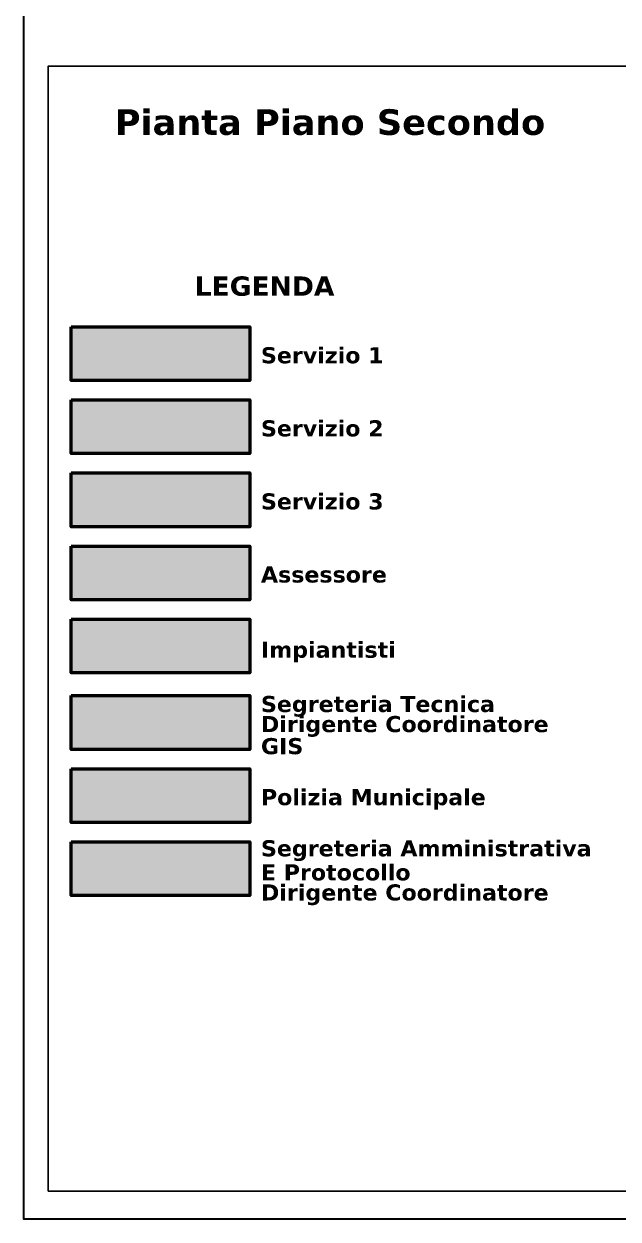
# Model space of a CAD drawing. Extents: x 1037 to 14540, y 1034 to 18285.
# Drawn here: x 1037 to 3207, y 5167 to 9534 of the extents above; entities that cross this region are included whole.
import ezdxf

# ---------------------------------------------------------------- set-up
doc = ezdxf.new("R2010")
doc.units = 0
doc.header["$LTSCALE"] = 100
doc.header["$MEASUREMENT"] = 0
doc.layers.add('legenda aree', color=7, linetype='CONTINUOUS')
doc.layers.add('legenda testi', color=7, linetype='CONTINUOUS')
doc.layers.add('testi', color=252, linetype='CONTINUOUS', lineweight=30)
doc.styles.add('stile1', font='verdanab.ttf', dxfattribs={"height": 1})

msp = doc.modelspace()

# ---------------------------------------------------------------- hatches: boundary and pattern name
at = {"layer": 'legenda aree', "lineweight": 53}
for color, points in [(1, [(1209.4, 8427.4), (1861.6, 8427.4), (1861.6, 8231), (1209.4, 8231)]), (41, [(1209.4, 8160.4), (1861.6, 8160.4), (1861.6, 7964.1), (1209.4, 7964.1)]), (50, [(1209.4, 7893.4), (1861.6, 7893.4), (1861.6, 7697.1), (1209.4, 7697.1)]), (61, [(1209.4, 7626.4), (1861.6, 7626.4), (1861.6, 7430.1), (1209.4, 7430.1)]), (83, [(1209.4, 7359.4), (1861.6, 7359.4), (1861.6, 7163.1), (1209.4, 7163.1)]), (133, [(1209.4, 7079.9), (1861.6, 7079.9), (1861.6, 6883.6), (1209.4, 6883.6)]), (171, [(1209.4, 6812.9), (1861.6, 6812.9), (1861.6, 6616.6), (1209.4, 6616.6)]), (150, [(1209.4, 6545.9), (1861.6, 6545.9), (1861.6, 6349.6), (1209.4, 6349.6)])]:
    msp.add_hatch(color=color, dxfattribs=at).paths.add_polyline_path(points)

# ---------------------------------------------------------------- linework, layer by layer
at = {"layer": 'legenda aree', "color": 1, "lineweight": 53}
msp.add_lwpolyline([(1209.4, 8427.4), (1861.6, 8427.4), (1861.6, 8231), (1209.4, 8231)], close=True, dxfattribs=at)
at = {"layer": 'legenda aree', "color": 178, "lineweight": 30}
for points in [[(1209.4, 8427.4), (1861.6, 8427.4), (1861.6, 8231), (1209.4, 8231)], [(1209.4, 8160.4), (1861.6, 8160.4), (1861.6, 7964.1), (1209.4, 7964.1)], [(1209.4, 7893.4), (1861.6, 7893.4), (1861.6, 7697.1), (1209.4, 7697.1)], [(1209.4, 7626.4), (1861.6, 7626.4), (1861.6, 7430.1), (1209.4, 7430.1)], [(1209.4, 7359.4), (1861.6, 7359.4), (1861.6, 7163.1), (1209.4, 7163.1)], [(1209.4, 7079.9), (1861.6, 7079.9), (1861.6, 6883.6), (1209.4, 6883.6)], [(1209.4, 6812.9), (1861.6, 6812.9), (1861.6, 6616.6), (1209.4, 6616.6)], [(1209.4, 6545.9), (1861.6, 6545.9), (1861.6, 6349.6), (1209.4, 6349.6)]]:
    msp.add_lwpolyline(points, close=True, dxfattribs=at)
at = {"layer": 'legenda aree', "color": 41, "lineweight": 53}
msp.add_lwpolyline([(1209.4, 8160.4), (1861.6, 8160.4), (1861.6, 7964.1), (1209.4, 7964.1)], close=True, dxfattribs=at)
at = {"layer": 'legenda aree', "color": 50, "lineweight": 53}
msp.add_lwpolyline([(1209.4, 7893.4), (1861.6, 7893.4), (1861.6, 7697.1), (1209.4, 7697.1)], close=True, dxfattribs=at)
at = {"layer": 'legenda aree', "color": 61, "lineweight": 53}
msp.add_lwpolyline([(1209.4, 7626.4), (1861.6, 7626.4), (1861.6, 7430.1), (1209.4, 7430.1), (1209.4, 7626.4)], close=True, dxfattribs=at)
at = {"layer": 'legenda aree', "color": 83, "lineweight": 53}
msp.add_lwpolyline([(1209.4, 7359.4), (1861.6, 7359.4), (1861.6, 7163.1), (1209.4, 7163.1)], close=True, dxfattribs=at)
at = {"layer": 'legenda aree', "color": 133, "lineweight": 53}
msp.add_lwpolyline([(1209.4, 7079.9), (1861.6, 7079.9), (1861.6, 6883.6), (1209.4, 6883.6), (1209.4, 7079.9)], close=True, dxfattribs=at)
at = {"layer": 'legenda aree', "color": 171, "lineweight": 53}
msp.add_lwpolyline([(1209.4, 6812.9), (1861.6, 6812.9), (1861.6, 6616.6), (1209.4, 6616.6)], close=True, dxfattribs=at)
at = {"layer": 'legenda aree', "color": 150, "lineweight": 53}
msp.add_lwpolyline([(1209.4, 6545.9), (1861.6, 6545.9), (1861.6, 6349.6), (1209.4, 6349.6)], close=True, dxfattribs=at)
at = {"layer": 'legenda testi', "lineweight": 30}
msp.add_lwpolyline([(1036.6, 18284.6), (14540.3, 18284.6), (14540.3, 5167.4), (1036.6, 5167.4)], close=True, dxfattribs=at)
at = {"layer": 'legenda testi'}
msp.add_lwpolyline([(1125.6, 5269.1), (7631.9, 5269.1), (7631.9, 9380), (1125.6, 9380)], close=True, dxfattribs=at)

# ---------------------------------------------------------------- texts
at = {"layer": 'legenda testi', "style": 'stile1'}
for s, height, p in [('LEGENDA', 70.72, (1660.4, 8540.8)), ('Servizio 1', 58.93, (1902.6, 8294)), ('Servizio 2', 58.93, (1902.6, 8027)), ('Servizio 3', 58.93, (1902.6, 7760.1)), ('Assessore', 58.93, (1902.6, 7493.1)), ('Impiantisti', 58.934, (1902.6, 7218.2)), ('Segreteria Tecnica', 58.934, (1902.6, 7019.8)), ('Dirigente Coordinatore', 58.934, (1902.6, 6946.5)), ('GIS', 58.93, (1902.6, 6865.9)), ('Polizia Municipale', 58.934, (1902.6, 6679.6)), ('Segreteria Amministrativa', 58.934, (1902.6, 6492.7)), ('E Protocollo', 58.934, (1902.6, 6404.7)), ('Dirigente Coordinatore', 58.934, (1902.6, 6331.4))]:
    msp.add_text(s, height=height, dxfattribs=at).set_placement(p)
at = {"layer": 'testi', "style": 'stile1'}
msp.add_text('Pianta Piano Secondo', height=93.545, dxfattribs=at).set_placement((1368.7, 9128.6))

doc.saveas('drawing.dxf')
